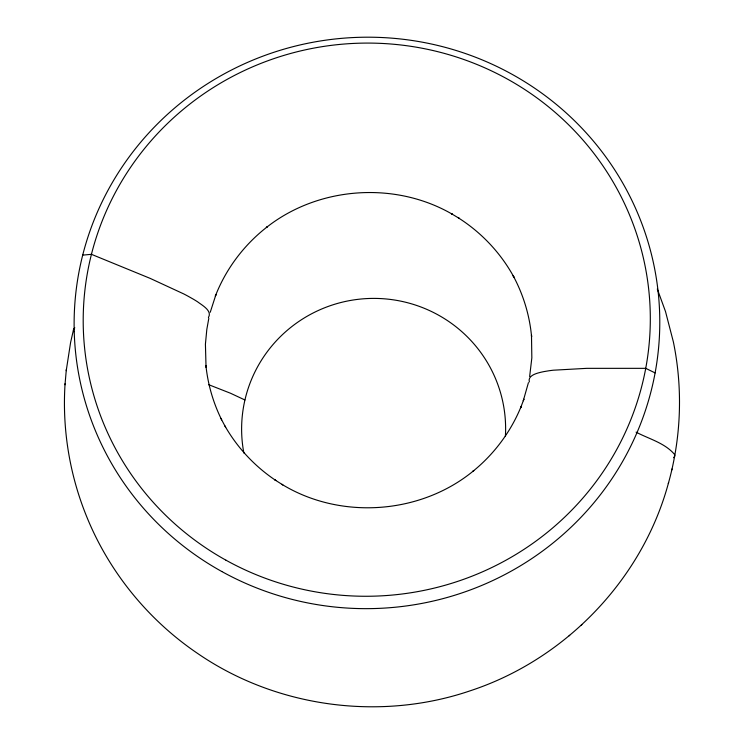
<?xml version="1.0" encoding="UTF-8"?>
<svg xmlns="http://www.w3.org/2000/svg" width="744" height="744" viewBox="0 0 744 744"><rect width="100%" height="100%" fill="white"/><g stroke="black" fill="none" stroke-linecap="round" stroke-linejoin="round"><path stroke-width="1.12" d="M65.109 383.606L65.007 384.769C62.189 430.06 69.862 475.909 87.188 517.852L87.606 518.884C109.945 572.759 148.307 619.706 196.416 652.628L197.03 653.037C275.661 707.423 379.924 721.578 470.348 690.748C564.975 659.612 642.109 579.874 668.317 483.554L668.605 482.475M66.225 370.689L70.615 342.361L73.6 329.304L74.809 327.741M65.007 384.769L66.328 369.536M529.644 376.52L531.839 357.901L531.486 335.07L531.597 336.883C529.682 315.502 523.33 294.568 513.118 275.689L513.937 277.177C500.851 253.109 481.508 232.565 458.397 217.89L459.318 218.438L451.599 213.798L452.454 214.309C395.129 180.941 318.386 186.372 266.352 227.525L267.161 226.901C244.088 244.776 225.897 268.919 215.323 296.149L215.946 294.568L210.245 312.275M208.813 318.302L206.823 329.387L205.418 344.174L206.042 367.276L205.921 365.462C207.864 384.369 213.249 402.895 221.703 419.923M668.317 483.554C681.253 437.612 683.001 388.619 673.366 341.877L665.517 311.559L657.305 289.016M528.426 382.639L523.283 400.756L523.897 399.156L520.614 407.852L521.209 406.28C510.97 431.604 494.128 454.147 472.905 471.333L473.77 470.636C420.788 514.457 340.538 520.149 281.883 484.307L282.804 484.883L274.908 479.908L275.894 480.522C254.95 466.553 237.299 447.711 224.846 425.828M671.739 470.078L672.018 468.98M208.413 317.539C212.542 310.732 202.015 305.226 197.578 301.804A139.909 26.635 14.3 0 0 193.152 299.079L188.26 296.317A173.836 32.624 14.5 0 0 183.833 293.964L150.139 278.368L91.428 254.318L82.705 255.127M673.636 457.718L674.687 456.184A84.649 14.276 10.9 0 0 674.52 454.398C664.848 442.95 648.991 438.96 636.083 432.152M569.151 635.794L569.69 635.33M581.297 625.165L581.864 624.672M208.515 384.62L230.501 393.241L244.925 399.984M655.111 372.921L645.727 368.336L586.746 368.345L553.313 370.205A177.165 34.01 10 0 0 548.979 370.763L544.199 371.554A142.309 27.668 10.2 0 0 539.911 372.502C535.568 373.59 527.57 375.99 529.347 381.97M220.903 418.407L225.637 427.307M73.926 331.666L73.656 331.034A83.44 13.913 13.5 0 1 73.6 329.304M243.874 453.04A132.013 130.423 -3.6 0 1 365.313 298.669A132.013 130.423 -3.6 0 1 505.39 436.356M221.805 571.522A292.857 285.696 -3.6 0 0 659.779 320.618A292.857 285.696 -3.6 0 0 219.275 76.641A292.857 285.696 -3.6 0 0 221.805 571.522M225.934 560.176A283.585 276.563 -3.6 0 0 650.312 317.716A283.585 276.563 -3.6 0 0 224.009 81.124A283.585 276.563 -3.6 0 0 225.934 560.176"/></g></svg>
